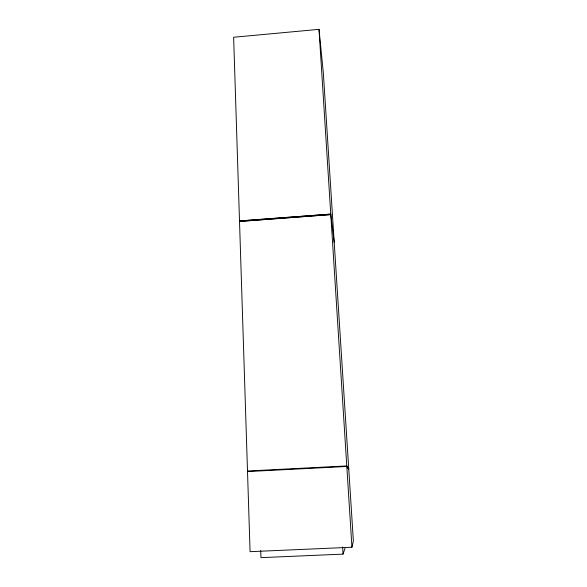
<?xml version="1.0" encoding="UTF-8"?>
<svg xmlns="http://www.w3.org/2000/svg" width="587" height="587" viewBox="0 0 587 587"><rect width="100%" height="100%" fill="white"/><g stroke="black" fill="none" stroke-linecap="round" stroke-linejoin="round"><path stroke-width="0.88" d="M351.943 547.238L353.367 540.898L348.759 469.086L346.807 466.474L247.516 471.566L250.077 551.677L351.943 547.238L346.807 466.474M260.709 550.569L260.958 557.65L343.043 554.121L345.031 548.273M334.208 242.365L323.364 73.294L319.012 29.35L233.633 37.252L239.503 220.939L330.76 214.094L334.216 242.431M346.77 465.931L247.501 471.023L239.518 221.402L330.789 214.556L346.77 465.931L348.722 468.587L347.13 466.606M346.638 465.939L348.751 469.079M247.912 471.544L247.912 471.001M239.87 220.91L239.885 221.372M334.216 242.46L348.729 468.595M348.605 468.595L348.634 469.079M319.012 29.35L330.76 214.094M342.61 546.989L343.043 554.121M330.642 214.145L239.643 220.969L239.657 221.431L330.672 214.607L330.642 214.145"/></g></svg>
